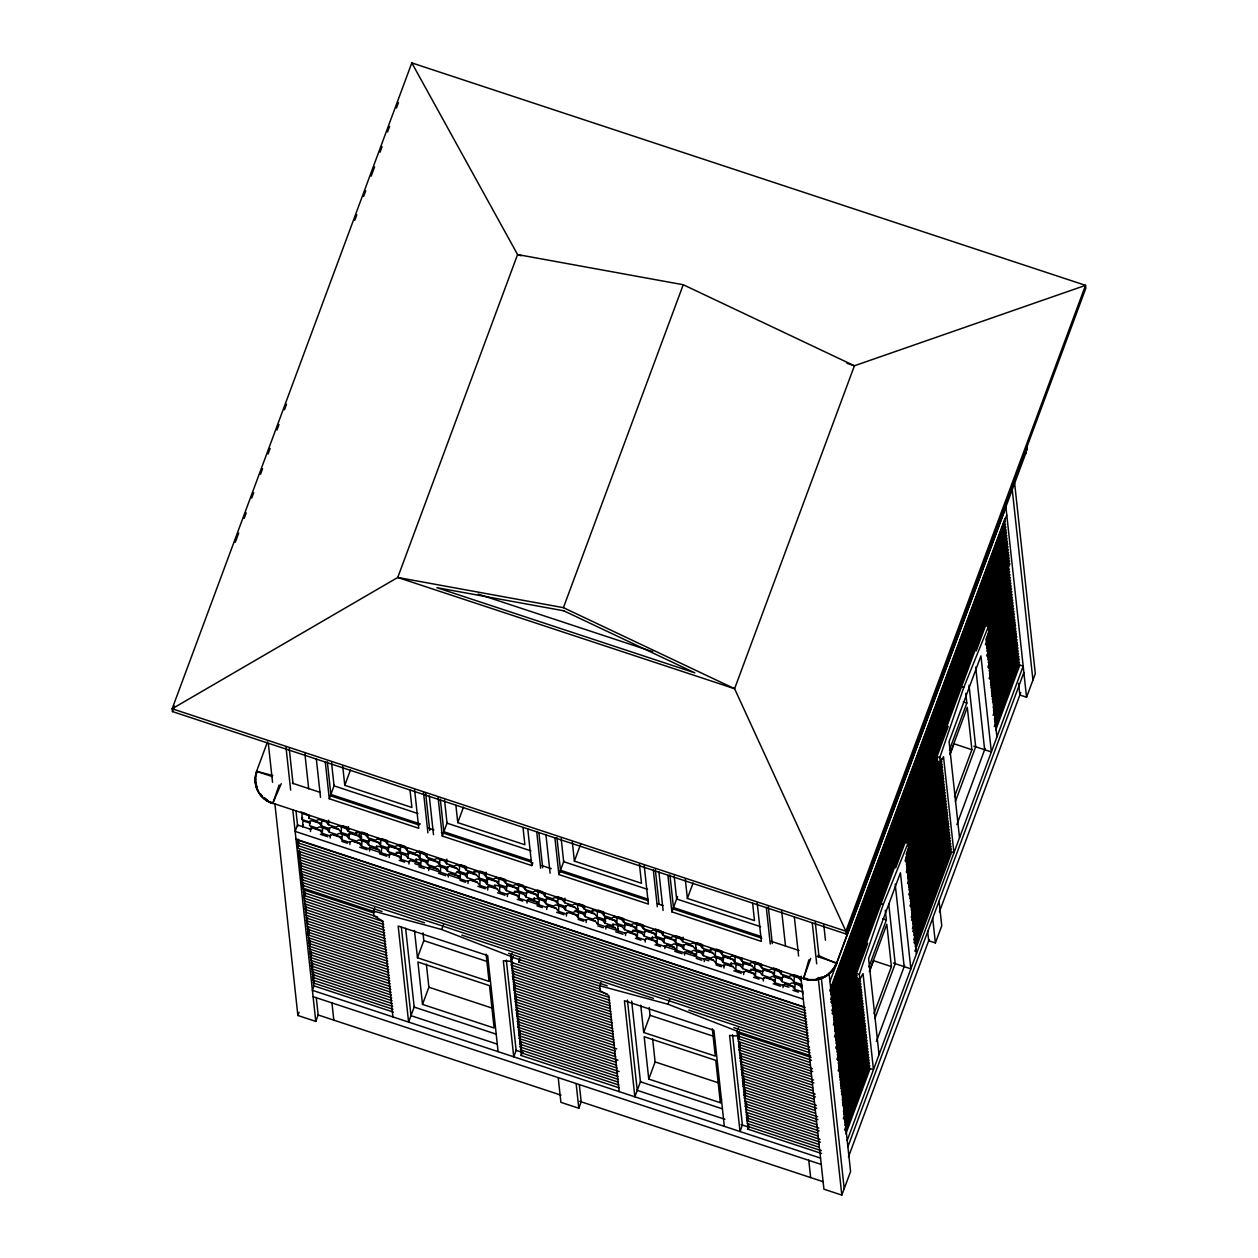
<?xml version="1.0" encoding="UTF-8"?>
<svg xmlns="http://www.w3.org/2000/svg" width="1258" height="1258" viewBox="0 0 1258 1258"><rect width="100%" height="100%" fill="white"/><g stroke="black" fill="none" stroke-linecap="round" stroke-linejoin="round"><path stroke-width="1.5" d="M801.393 984.401L794.018 981.963L791.659 979.133L784.284 976.695L781.705 977.906L774.33 975.469L771.972 972.623L764.597 970.185L762.018 971.396L754.643 968.959L752.284 966.128L744.909 963.691L742.33 964.902L734.955 962.464L732.596 959.618L725.221 957.181L722.642 958.392L715.267 955.954L712.909 953.124L705.534 950.686L702.955 951.897L695.58 949.46L693.221 946.629L685.846 944.192L683.267 945.403L675.892 942.965L673.533 940.119L666.158 937.682L663.579 938.893L656.204 936.455L653.846 933.625L646.47 931.187L643.892 932.398L636.517 929.961L634.158 927.115L626.783 924.677L624.204 925.888L616.829 923.451L614.47 920.62L607.079 918.183L604.516 919.394L597.141 916.956L594.782 914.126L587.392 911.688L584.828 912.899L577.453 910.462L575.095 907.616L567.704 905.178L565.141 906.389L557.75 903.952L555.407 901.121L548.016 898.684L545.453 899.895L538.062 897.457L535.719 894.611L528.329 892.174L525.765 893.384L518.375 890.947L516.032 888.117L508.641 885.679L506.078 886.89L498.687 884.453L496.344 881.622L488.953 879.185L486.39 880.396L478.999 877.958L476.656 875.112L469.265 872.675L466.702 873.885L459.312 871.448L456.969 868.618L449.578 866.18L447.015 867.391L439.624 864.954L437.281 862.107L429.89 859.67L427.327 860.881L419.936 858.443L417.593 855.613L410.202 853.176L407.639 854.386L400.248 851.949L397.905 849.103L390.515 846.665L387.951 847.892L380.561 845.439L378.218 842.608L370.827 840.171L368.264 841.382L360.873 838.944L358.514 836.114L351.139 833.677L348.576 834.887L341.185 832.45L338.827 829.604L331.452 827.166L328.888 828.377L321.498 825.94L319.139 823.109L311.764 820.672L309.185 821.883L301.81 819.445L302.14 813.376L309.295 815.734M801.252 976.192L801 980.753L798.657 977.906L791.266 975.469L788.703 976.68L781.312 974.242L778.969 971.412L771.579 968.975L769.015 970.185L761.625 967.748L759.282 964.902L751.891 962.464L749.328 963.691L741.937 961.238L739.594 958.407L732.203 955.97L729.64 957.181L722.249 954.743L719.89 951.913L712.515 949.475L709.952 950.686L702.562 948.249L700.203 945.403L692.828 942.965L690.249 944.176L682.874 941.739L680.515 938.908L673.14 936.471L670.561 937.682L663.186 935.244L660.827 932.398L653.452 929.961L650.873 931.172L643.498 928.734L641.14 925.904L633.765 923.466L631.186 924.677L623.811 922.24L621.452 919.409L614.077 916.972L611.498 918.183L604.123 915.745L601.764 912.899L594.389 910.462L591.81 911.673L584.435 909.235L582.077 906.405L574.702 903.967L572.123 905.178L564.748 902.741L562.389 899.895L555.014 897.457L552.435 898.668L545.06 896.231L542.701 893.4L535.326 890.963L532.747 892.174L525.372 889.736L523.014 886.906L515.638 884.468L513.06 885.679L505.685 883.242L503.326 880.396L495.951 877.958L493.372 879.169L485.997 876.732L483.638 873.901L476.247 871.464L473.684 872.675L466.309 870.237L463.95 867.391L456.56 864.954L453.996 866.164L446.606 863.727L444.263 860.897L436.872 858.459L434.309 859.67L426.918 857.233L424.575 854.402L417.184 851.965L414.621 853.176L407.23 850.738L404.887 847.892L397.497 845.455L394.933 846.665L387.543 844.228L385.2 841.398L377.809 838.96L375.246 840.171L367.855 837.734L365.512 834.887L358.121 832.45L355.558 833.661L348.167 831.224L345.824 828.393L338.433 825.956L335.87 827.166L328.48 824.729L326.137 821.883L318.746 819.445L316.183 820.672L308.792 818.219L308.965 815.184M309.845 821.081L309.594 825.641L316.985 828.079L319.548 826.868L326.938 829.305L329.281 832.151L336.672 834.589L339.235 833.378L346.626 835.815L348.985 838.646L356.36 841.083L358.923 839.872L366.314 842.31L368.673 845.14L376.048 847.577L378.627 846.367L386.002 848.804L388.36 851.65L395.735 854.088L398.314 852.877L405.689 855.314L408.048 858.145L415.423 860.582L418.002 859.371L425.377 861.809L427.736 864.655L435.111 867.092L437.69 865.881L445.065 868.319L447.423 871.149L454.798 873.587L457.377 872.376L464.752 874.813L467.111 877.644L474.486 880.081L477.065 878.87L484.44 881.308L486.799 884.154L494.174 886.591L496.753 885.38L504.128 887.818L506.487 890.648L513.862 893.086L516.44 891.875L523.815 894.312L526.174 897.158L533.549 899.596L536.128 898.385L543.503 900.822L545.862 903.653L553.237 906.09L555.816 904.879L563.191 907.317L565.55 910.147L572.925 912.585L575.504 911.374L582.879 913.811L585.237 916.657L592.628 919.095L595.191 917.884L602.566 920.321L604.925 923.152L612.316 925.589L614.879 924.378L622.27 926.816L624.613 929.662L632.003 932.099L634.567 930.889L641.957 933.326L644.3 936.156L651.691 938.594L654.254 937.383L661.645 939.82L663.988 942.651L671.379 945.104L673.942 943.877L681.333 946.315L683.676 949.161L691.067 951.598L693.63 950.388L701.02 952.825L703.364 955.655L710.754 958.093L713.317 956.882L720.708 959.319L723.051 962.166L730.442 964.603L733.005 963.392L740.396 965.83L742.739 968.66L750.13 971.097L752.693 969.887L760.084 972.324L762.427 975.17L769.817 977.608L772.381 976.397L779.771 978.834L782.114 981.665L789.505 984.102L792.068 982.891L799.459 985.329L801.802 988.159L801.975 985.124M310.49 831.538L310.647 828.503M321.498 825.94L321.828 819.87L327.19 821.647M426.446 861.557L421.068 859.796L420.738 865.866L418.395 863.035L411.004 860.598L408.441 861.809L401.05 859.371L398.707 856.525L391.317 854.088L388.753 855.298L361.675 846.367L359.332 843.52L351.941 841.083L349.378 842.294L341.987 839.857L339.644 837.026L332.254 834.589L329.69 835.799L322.3 833.362L322.63 827.292L327.992 829.053M328.48 824.729L328.731 820.169M329.281 832.151L329.533 827.591M330.178 838.048L330.335 835.013M341.185 832.45L341.516 826.364L348.67 828.739M341.987 839.857L342.318 833.787L347.68 835.564M348.419 826.679L348.167 831.224L348.969 829.321M348.985 838.646L349.221 834.085M349.866 844.543L350.023 841.508M361.203 832.875L360.873 838.944L361.675 837.042M361.675 846.367L362.005 840.297L367.383 842.058M367.855 837.734L368.028 834.699M368.673 845.14L368.987 839.07M369.553 851.037L369.71 848.002M380.561 845.439L380.891 839.369L377.306 838.19M381.693 846.791L381.363 852.861L379.02 850.031L371.629 847.593L369.066 848.804L369.868 846.901M387.543 844.228L387.716 841.193M388.36 851.65L388.675 845.58M389.241 857.547L389.493 852.987M400.248 851.949L400.579 845.879L405.941 847.64M401.05 859.371L401.381 853.286M407.23 850.738L407.403 847.688M408.048 858.145L408.363 852.075L419.103 855.613M408.929 864.042L409.086 861.007M419.936 858.443L420.266 852.374L425.629 854.151M426.918 857.233L427.091 854.198M427.736 864.655L427.972 860.095M428.616 870.552L428.789 867.517M439.624 864.954L439.954 858.884L445.316 860.645M446.606 863.727L446.857 859.183M447.423 871.149L447.659 866.589M448.304 877.046L448.477 874.011M459.312 871.448L459.642 865.378L466.797 867.737M460.444 872.8L460.129 878.87L457.77 876.024L450.38 873.587L447.817 874.797M466.309 870.237L466.466 867.202M467.111 877.644L467.347 873.099M467.992 883.541L468.165 880.506M478.999 877.958L479.329 871.873M544.572 900.571L539.195 898.794L538.88 904.864L536.521 902.033L529.146 899.596L526.567 900.807L519.192 898.369L516.834 895.539L509.459 893.101L506.88 894.312L499.505 891.875L497.146 889.029L489.755 886.591L487.192 887.802L479.817 885.365L480.131 879.295L485.509 881.072M485.997 876.732L486.233 872.187M487.129 878.084L486.799 884.154L487.601 882.251M487.679 890.051L487.852 887.016M498.687 884.453L499.017 878.383L495.432 877.203M499.505 891.875L499.819 885.789M505.685 883.242L505.842 880.191M506.487 890.648L506.817 884.578M507.367 896.545L507.54 893.51M518.375 890.947L518.705 884.877L524.083 886.654M519.192 898.369L519.507 892.299M525.372 889.736L525.529 886.701M526.174 897.158L526.41 892.598M527.055 903.055L527.228 900.02M538.062 897.457L538.393 891.387L543.77 893.149M545.06 896.231L545.217 893.196M545.862 903.653L546.114 899.093M546.743 909.55L546.916 906.515M557.75 903.952L558.08 897.882L563.458 899.659M603.636 920.07L598.273 918.293L597.943 924.378L595.584 921.532L588.209 919.095L585.63 920.306L578.255 917.868L575.897 915.038L568.522 912.6L565.943 913.811L558.568 911.374L558.882 905.304L564.26 907.065M564.748 902.741L564.984 898.181M565.55 910.147L565.801 905.603M566.43 916.06L566.603 913.009M578.255 917.868L578.586 911.798M584.435 909.235L584.593 906.2M585.237 916.657L585.489 912.097M586.118 922.554L586.291 919.519M597.141 916.956L597.456 910.886M604.123 915.745L604.28 912.71M605.255 917.082L604.925 923.152L605.727 921.249M605.806 929.049L605.979 926.014M616.829 923.451L617.143 917.381L613.574 916.201M605.318 926.816L607.897 925.605L615.272 928.042L617.631 930.873L617.961 924.803M623.811 922.24L623.968 919.205M624.613 929.662L624.943 923.576M625.509 935.559L625.666 932.524M636.517 929.961L636.831 923.891L642.209 925.652M708.883 960.798L657.006 943.877L654.647 941.031L647.272 938.594L644.694 939.805L637.319 937.367L637.649 931.297M643.498 928.734L643.656 925.699M644.3 936.156L644.552 931.596M645.197 942.053L645.354 939.018M656.204 936.455L656.519 930.385L661.897 932.162M657.006 943.877L657.336 937.808L662.699 939.569M663.186 935.244L663.343 932.209M663.988 942.651L664.24 938.106M664.884 948.563L665.042 945.513M675.892 942.965L676.206 936.88L681.584 938.657M682.874 941.739L683.125 937.194M683.676 949.161L683.927 944.601M684.572 955.058L684.729 952.023M696.712 950.796L696.382 956.882L694.023 954.036L686.648 951.598L684.069 952.809M702.562 948.249L702.719 945.214M703.364 955.655L703.615 951.111M704.26 961.552L704.417 958.517M715.267 955.954L715.598 949.884M788.923 987.215L775.132 982.875L772.789 980.045L765.399 977.608L762.835 978.818L755.445 976.381L753.102 973.535L745.711 971.097L743.148 972.324L735.757 969.871L733.398 967.04L726.023 964.603L723.46 965.814L716.069 963.376L716.4 957.307L723.554 959.665M722.249 954.743L722.406 951.708M723.051 962.166L723.381 956.096M723.948 968.062L724.183 963.502M734.955 962.464L735.285 956.395L731.7 955.199M735.757 969.871L736.087 963.801M741.937 961.238L742.094 958.203M742.739 968.66L743.069 962.59M743.635 974.557L743.793 971.522M754.643 968.959L754.973 962.889M755.445 976.381L755.775 970.311M761.625 967.748L761.798 964.713M762.427 975.17L762.678 970.61M763.323 981.067L763.48 978.032M774.33 975.469L774.661 969.383L780.023 971.16M775.132 982.875L775.463 976.806L780.825 978.582M781.312 974.242L781.485 971.207M782.114 981.665L782.366 977.104M783.011 987.561L783.168 984.527M794.018 981.963L794.348 975.894L799.711 977.67M802.211 991.823L794.82 989.386L795.15 983.316L800.513 985.077M802.698 994.056L802.856 991.021M257.23 772.145L256.742 771.296L272.829 775.588M303.665 885.097L303.005 889.642L373.547 912.931M303.76 889.437L303.32 892.457L377.573 916.988M383.454 921.642L303.618 895.287L304.059 892.268M383.753 924.473L303.933 898.118L304.813 892.064L304.232 900.932L384.067 927.303M304.986 900.744L304.546 903.763L384.366 930.118M305.285 903.559L304.845 906.593L384.681 932.949M384.979 935.779L305.159 909.408L305.6 906.389M306.433 910.525L305.773 915.069L385.593 941.424M306.512 914.865L306.071 917.884L385.907 944.255M386.206 947.07L306.386 920.714L306.826 917.695M307.66 921.831L306.999 926.36L386.819 952.731M307.738 926.171L307.298 929.19L387.134 955.545M387.433 958.376L307.612 932.021L308.053 929.002M387.747 961.206L307.911 934.836L308.808 928.797L307.612 932.021M308.886 933.137L308.226 937.666L388.046 964.021M308.981 937.477L308.524 940.497L388.36 966.852M388.659 969.682L308.839 943.311L309.279 940.292M388.974 972.497L309.138 946.142L310.034 940.103L308.839 943.311M310.113 944.428L309.452 948.972L389.272 975.327M310.207 948.768L309.751 951.787L389.587 978.158M389.901 980.973L310.066 954.618L310.506 951.598M390.2 983.803L310.364 957.448L311.261 951.394L310.066 954.618M311.339 955.734L310.679 960.263L390.515 986.634M311.434 960.074L310.993 963.093L390.813 989.448M391.128 992.279L311.292 965.924L311.732 962.905M391.427 995.109L311.607 968.739L312.487 962.7L311.292 965.924M312.566 967.04L311.905 971.569L391.741 997.924M312.88 969.871L312.22 974.4L392.04 1000.755M392.354 1003.585L312.519 977.214L312.959 974.195M392.653 1006.4L312.833 980.045L313.714 974.006L312.519 977.214M313.792 978.347L313.132 982.875L392.968 1009.23M314.107 981.161L313.446 985.69L393.267 1012.061M738.069 1032.849L737.628 1035.869L811.457 1060.242M809.916 1062.46L737.943 1038.699L738.603 1034.155M738.996 1041.325L738.556 1044.344L812.385 1068.718M812.684 1071.549L738.855 1047.175L739.295 1044.14M811.158 1073.766L739.169 1049.99L740.05 1043.951L739.468 1052.82L811.457 1076.581M740.223 1052.616L739.783 1055.651L813.611 1080.024M813.91 1082.855L740.081 1058.465L740.522 1055.446M812.385 1085.072L740.396 1061.296L741.276 1055.258L740.695 1064.126L812.684 1087.887M741.67 1062.412L741.009 1066.941L812.998 1090.717M815.153 1094.145L741.308 1069.772L741.764 1066.753M815.451 1096.976L741.622 1072.602L742.503 1066.548L741.921 1075.417L813.91 1099.193M742.896 1073.719L742.236 1078.248L814.225 1102.024M816.379 1105.452L742.534 1081.078L742.991 1078.059M816.678 1108.282L742.849 1083.893L743.73 1077.854L743.148 1086.723L815.137 1110.5M744.123 1085.009L743.462 1089.554L815.451 1113.314M817.606 1116.758L743.777 1092.369L744.217 1089.349M817.904 1119.573L744.076 1095.199L744.956 1089.161L744.39 1098.03L816.363 1121.79M745.349 1096.316L744.689 1100.844L816.678 1124.621M745.444 1100.656L745.003 1103.675L818.832 1128.049M819.131 1130.879L745.302 1106.505L745.963 1101.977M817.59 1133.096L745.617 1109.32L746.497 1103.282L745.302 1106.505M746.576 1107.622L745.915 1112.151L817.904 1135.927M746.67 1111.962L746.23 1114.981L820.059 1139.355M820.358 1142.185L746.529 1117.796L747.189 1113.267M818.816 1144.403L746.843 1120.626L747.724 1114.588L746.529 1117.796M747.818 1118.928L747.142 1123.457L819.131 1147.217M747.897 1123.252L747.456 1126.272L821.285 1150.661M821.584 1153.476L747.755 1129.102L748.431 1124.573M748.51 1128.913L748.95 1125.879L747.755 1129.102M805.545 1010.457L297.391 842.671L298.036 839.117M805.843 1013.288L297.69 845.502L298.665 840.171M298.649 844.763L298.004 848.332L806.158 1016.118M806.771 1021.763L298.618 853.978L299.262 850.424M807.07 1024.594L298.932 856.808L299.891 851.462M807.384 1027.409L299.231 859.623L299.876 856.069M300.175 858.9L299.546 862.453L807.683 1030.239M807.998 1033.07L299.844 865.284L300.489 861.73M808.296 1035.884L300.159 868.099L301.118 862.768M808.611 1038.715L300.458 870.929L301.417 865.598M301.401 870.206L300.772 873.76L808.91 1041.545M807.369 1043.747L301.071 876.574L301.716 873.021M809.523 1047.191L301.385 879.405L302.345 874.074M424.544 922.79L301.684 882.235L302.643 876.889M302.643 881.496L301.999 885.05L382.039 911.484M374.9 911.846L302.297 887.881L302.942 884.327M511.943 956.898L510.984 962.228L607.174 993.993M609.328 997.437L511.298 965.059L511.927 961.505M609.627 1000.252L511.597 967.889L512.556 962.543M512.541 967.15L511.912 970.704L609.941 1003.082M512.855 969.981L512.21 973.535L610.24 1005.913M610.555 1008.727L512.525 976.365L513.154 972.811M610.853 1011.558L512.824 979.18L513.783 973.849M513.783 978.457L513.138 982.011L611.168 1014.388M514.082 981.287L513.437 984.841L611.467 1017.203M611.781 1020.034L513.751 987.656L514.396 984.102M600.443 989.055L518.941 962.134L519.57 958.58M612.096 1022.864L514.05 990.486L515.025 985.156M515.009 989.763L514.365 993.317L612.394 1025.679M515.308 992.578L514.664 996.147L612.709 1028.509M613.008 1031.34L514.978 998.962L515.623 995.408M613.322 1034.155L515.277 1001.793L516.252 996.446M613.621 1036.985L515.591 1004.623L516.551 999.277M516.535 1003.884L515.89 1007.438L613.935 1039.816M614.234 1042.63L516.205 1010.268L516.849 1006.715M614.549 1045.461L516.503 1013.099L517.478 1007.752M616.703 1048.905L516.818 1015.914L517.777 1010.583M517.761 1015.19L517.117 1018.744L615.162 1051.106M615.461 1053.937L517.431 1021.575L518.076 1018.005M615.775 1056.767L517.73 1024.389L518.705 1019.059M617.93 1060.195L518.044 1027.22L519.004 1021.889M518.988 1026.481L518.343 1030.05L616.389 1062.412M616.687 1065.243L518.658 1032.865L519.302 1029.311M617.002 1068.058L518.972 1035.696L519.931 1030.365M619.156 1071.502L519.271 1038.526L520.23 1033.18M520.214 1037.787L519.585 1041.341L617.615 1073.719M617.914 1076.534L519.884 1044.171L520.529 1040.618M618.228 1079.364L520.199 1047.002L521.158 1041.655M618.527 1082.195L520.498 1049.817L521.457 1044.486M521.441 1049.093L520.812 1052.647L618.842 1085.009M619.14 1087.84L521.111 1055.478L521.755 1051.908M1024.515 453.949L1025.553 453.195A26.135 24.94 -6.2 0 0 1027.015 446.826M808.91 959.807L803.532 978.755A25.726 24.547 -6.2 0 0 836.491 963.549L818.03 955.294M856.509 978.284L859.859 979.384L859.324 974.447L883.289 904.36L908.182 842.797L904.817 841.681M936.99 761.389L940.339 762.49L939.805 757.552L963.77 687.466L988.662 625.902L985.297 624.786M411.822 62.9L172.157 708.757L172.472 711.588L846.178 934.034L1085.843 288.176L1085.528 285.346L411.822 62.9L517.573 254.556L521.299 255.783M172.472 711.588L174.516 706.068M235.293 542.292L238.706 533.093M244.162 518.375L246.206 512.855M251.679 498.137L253.723 492.617M260.548 474.219L262.592 468.699M268.064 453.981L270.108 448.461M276.933 430.047L278.977 424.528M284.45 409.809L286.494 404.29M354.772 220.292L356.816 214.772M363.641 196.374L365.701 190.854M371.157 176.136L374.57 166.921M380.042 152.202L382.086 146.683M387.543 131.964L389.587 126.445M396.427 108.046L398.471 102.527M257.387 772.522A4.199 1.132 20.4 0 1 256.553 771.374L267.482 741.921M279.15 784.945L272.813 803.327L269.731 802.069A25.364 24.201 -6.2 0 1 264.306 798.515M297.391 842.671L298.445 839.825M297.69 845.502L298.759 842.64M298.618 853.978L299.671 851.116M298.932 856.808L299.986 853.946M299.231 859.623L300.3 856.777M299.844 865.284L300.914 862.422M300.159 868.099L301.212 865.252M300.458 870.929L301.527 868.067M414.605 789.851L418.772 828.283L329.281 798.736L334.282 785.244M301.071 876.574L302.14 873.728M301.385 879.405L302.439 876.543M301.684 882.235L302.753 879.373M302.297 887.881L303.367 885.019M303.618 895.287L304.813 892.064M410.029 790.228L411.901 807.479L344.786 785.322L350.51 769.88M303.933 898.118L305.128 894.894M305.159 909.408L306.354 906.2L305.458 912.239L385.294 938.594M306.386 920.714L307.581 917.491L306.685 923.545L386.521 949.9M307.911 934.836L309.106 931.628M309.138 946.142L310.333 942.918M310.364 957.448L311.559 954.224M311.607 968.739L312.786 965.531M316.261 997.484L318.164 1014.97L315.774 1021.402L297.879 1015.489L299.074 1012.281M312.833 980.045L314.028 976.821M314.186 985.501L312.409 990.329L820.546 1158.115M392.936 1016.92L382.511 920.856L374.019 916.013L373.484 911.075L374.68 907.851M532.826 862.721L531.757 865.583L442.266 836.035L447.266 822.559M523.014 827.528L524.885 844.778L457.77 822.622L463.494 807.18M486.075 954.099L489.048 981.397L417.452 957.763L423.82 940.607L422.971 932.807M373.484 911.075L441.684 929.489L443.476 924.661M414.401 1006.463L408.598 1022.094L398.173 926.03L487.664 955.577L498.105 1051.641M563.411 607.661L734.593 688.708L845.879 931.203L172.157 708.757L397.748 577.469L563.411 607.661L683.236 284.733L854.418 365.779L1085.528 285.346L845.879 931.203L846.178 934.034M422.515 1004.387L417.908 962.008L489.504 985.643L494.111 1028.022L422.515 1004.387L428.884 987.231L426.368 964.115M506.329 960.074L516.142 1050.383L513.751 1056.814L503.326 960.75L511.346 961.364L510.811 956.41L512.006 953.202M511.346 961.364L513.138 956.536M511.298 965.059L512.352 962.197M511.597 967.889L512.666 965.028M512.525 976.365L513.579 973.503M512.824 979.18L513.893 976.334M518.941 962.134L519.994 959.272M513.751 987.656L514.805 984.81M514.05 990.486L515.12 987.624M644.206 865.661L648.389 904.093L558.882 874.546L563.899 861.054M514.978 998.962L516.032 996.1M515.277 1001.793L516.346 998.931M515.591 1004.623L516.645 1001.761M516.205 1010.268L517.258 1007.406M516.503 1013.099L517.573 1010.237M516.818 1015.914L517.871 1013.052M639.426 864.12L641.517 883.289L574.387 861.132L580.756 843.976M517.431 1021.575L518.485 1018.713M517.73 1024.389L518.799 1021.527M518.044 1027.22L519.098 1024.358M518.658 1032.865L519.711 1030.003M518.972 1035.696L520.026 1032.834M519.271 1038.526L520.34 1035.664M519.884 1044.171L520.954 1041.31M520.199 1047.002L521.252 1044.14M520.498 1049.817L521.567 1046.955M521.111 1055.478L522.18 1052.616M619.188 1091.63L608.762 995.565L600.27 990.722L599.736 985.769L600.931 982.561M558.222 1077.619L560.895 1102.338L578.806 1108.251L581.196 1101.819L579.325 1084.71M757.19 902.977L761.373 941.393L671.866 911.846L677.559 896.529M752.614 903.338L754.501 920.604L687.371 898.432L693.111 882.99M712.327 1028.792L715.283 1056.107L643.703 1032.472L650.056 1015.316L649.222 1007.501M599.736 985.769L667.935 1004.199L669.728 999.371M640.652 1081.172L634.85 1096.803L624.424 1000.739L713.915 1030.286L724.341 1126.35M721.62 1099.288L720.347 1102.731L648.766 1079.081L655.119 1061.925L652.619 1038.809M732.581 1034.784L742.393 1125.077L740.003 1131.524L729.577 1035.46L737.597 1036.057L737.062 1031.12L738.257 1027.896M737.597 1036.057L739.389 1031.23M737.943 1038.699L739.138 1035.476L738.242 1041.514L810.231 1065.29M738.855 1047.175L740.05 1043.951M739.169 1049.99L740.364 1046.782M740.081 1058.465L741.276 1055.258M740.396 1061.296L741.591 1058.072M741.308 1069.772L742.503 1066.548M741.622 1072.602L742.818 1069.379M741.921 1075.417L743.116 1072.209M742.534 1081.078L743.73 1077.854M742.849 1083.893L744.044 1080.685M743.148 1086.723L744.343 1083.5M743.777 1092.369L744.956 1089.161M744.076 1095.199L745.271 1091.975M744.39 1098.03L745.569 1094.806M745.617 1109.32L746.812 1106.112M746.843 1120.626L748.038 1117.403M810.718 958.423L803.39 978.63L804.004 978.048M836.035 963.597A4.199 1.132 20.4 0 0 836.664 962.92L1025.82 453.147A4.199 1.132 20.4 0 1 1024.814 453.839M829.934 981.507L1005.928 507.226M829.682 990.927L1004.985 518.5M830.783 989.275L1006.762 515.009M830.673 991.917L1005.299 521.331M830.988 994.748L1005.598 524.146M830.61 999.418L1005.913 526.976M830.909 1002.233L1006.211 529.807M831.9 1003.224L1006.526 532.621L1004.136 530.483M832.214 1006.054L1006.825 535.452M831.837 1010.709L1007.139 538.282M832.136 1013.539L1007.454 541.097M833.126 1014.53L1007.752 543.928L1005.362 541.773M833.441 1017.345L1008.067 546.758M833.74 1020.175L1008.366 549.573M833.378 1024.845L1008.68 552.404M834.353 1025.82L1008.979 555.234L1006.589 553.08M834.667 1028.651L1009.293 558.049M834.966 1031.481L867.721 943.233M895.68 867.878L948.202 726.322M976.177 650.952L1009.592 560.879M834.447 1036.796L857.107 975.485M906.216 843.127L937.603 758.558M986.712 626.201L1009.907 563.71M835.438 1037.819L857.657 977.922M907.741 842.656L938.028 761.043M987.845 627.066L1009.403 568.993M835.737 1040.633L858.632 978.928M907.867 846.005L939.223 761.467M988.159 629.881L1009.702 571.808M836.051 1043.464L860.283 978.126M906.122 854.339L941.582 758.778M985.769 639.976L1010.017 574.639M905.068 860.849L941.896 761.609M835.674 1048.103L860.598 980.957M985.407 644.615L1010.316 577.469M906.059 861.824L942.195 764.439L939.805 762.285M836.664 1049.109L860.897 983.787M986.382 645.621L1010.63 580.284M836.963 1051.94L861.211 986.602M906.358 864.655L942.509 767.254L940.119 765.1M986.681 648.452L1010.929 583.114M868.916 966.946L886.355 919.975L885.286 910.226M949.413 750.051L966.836 703.096L965.767 693.331M837.278 1054.77L861.51 989.433M906.672 867.485L942.808 770.085M986.995 651.267L1011.243 585.945M869.388 971.176L886.811 924.221L891.419 966.6L873.995 1013.555M949.869 754.281L967.292 707.326L971.899 749.705L954.476 796.66M836.9 1059.409L861.824 992.263L859.387 989.637M869.498 971.522L873.508 960.687L891.419 966.6M906.295 872.14L943.123 772.915M949.979 754.627L954.004 743.793L971.899 749.705M986.634 655.921L1011.542 588.76M837.891 1060.415L862.123 995.078M907.285 873.131L943.421 775.73L941.031 773.576M987.609 656.928L1011.857 591.59M838.19 1063.246L862.438 997.909M907.584 875.961L943.736 778.56L941.346 776.406M987.923 659.742L1012.155 594.421M907.899 878.776L944.035 781.391M838.504 1066.061L862.752 1000.739M988.222 662.573L1012.47 597.236M907.521 883.446L944.349 784.206M838.127 1070.715L863.051 1003.554L860.614 1000.943M987.86 667.212L1012.769 600.066M839.117 1071.722L863.365 1006.384M908.512 884.437L944.648 787.036M988.835 668.234L1013.083 602.896M839.416 1074.536L863.664 1009.215M908.811 887.252L944.962 789.867L942.572 787.712M989.15 671.049L1013.382 605.711M839.731 1077.367L863.979 1012.03M909.125 890.082L945.261 792.682M989.448 673.879L1013.696 608.542M840.03 1080.197L864.277 1014.86L861.84 1012.234M908.748 894.753L945.576 795.512M989.087 678.518L1013.995 611.372M909.738 895.727L945.874 798.343M840.344 1083.012L864.592 1017.691M990.062 679.524L1014.31 614.187L1011.872 611.577M910.037 898.558L946.189 801.157L943.799 799.003M840.643 1085.843L864.891 1020.505M990.376 682.355L1014.608 617.018M910.352 901.388L946.488 803.988M840.957 1088.673L865.205 1023.336M990.675 685.185L1014.923 619.848M841.256 1091.504L865.504 1026.166L863.067 1023.54M909.974 906.043L946.802 806.818M990.99 688L1015.222 622.663L1012.784 620.052M841.571 1094.318L865.819 1028.981M910.965 907.034L947.101 809.633M991.288 690.831L1015.536 625.493L1013.099 622.867M842.545 1095.325L866.117 1031.812M911.279 909.864L947.416 812.464L945.025 810.309M991.603 693.661L1015.835 628.324M842.184 1099.979L866.432 1034.642M911.578 912.679L947.714 815.294L945.324 813.14M991.902 696.476L1016.15 631.139M911.201 917.349L948.029 818.109M842.498 1102.794L866.731 1037.457L864.293 1034.847M992.216 699.306L1016.448 633.969L1014.011 631.343M874.892 1018.43L895.209 963.675L888.746 904.109M911.515 920.18L948.328 820.939M955.372 801.535L975.689 746.78L969.022 685.296M842.797 1105.625L867.045 1040.287M992.515 702.137L1016.763 636.8L1014.325 634.174M843.772 1106.631L867.344 1043.118M912.506 921.155L948.642 823.77L946.252 821.616M993.505 703.143L1017.077 639.614M843.41 1111.27L867.658 1045.933M912.805 923.985L948.941 826.585L946.551 824.43M993.128 707.782L1017.376 642.445M843.725 1114.101L867.957 1048.763M912.427 928.656L949.255 829.415M993.443 710.613L1017.691 645.275L1015.237 642.649M843.347 1118.739L868.272 1051.594M912.742 931.47L949.57 832.246M993.081 715.252L1017.989 648.09L1015.552 645.48M913.733 932.461L949.869 835.06L947.478 832.906M844.338 1119.746L868.57 1054.408M994.732 714.45L1018.304 650.921M914.031 935.292L950.183 837.891L947.793 835.737M844.637 1122.576L868.885 1057.239M994.355 719.089L1018.603 653.751M913.654 939.946L950.482 840.721M844.951 1125.407L869.184 1060.069M994.669 721.903L1018.917 656.566M876.386 1041.467L904.612 965.421M956.866 824.572L985.093 748.494M844.574 1130.046L869.498 1062.884M913.968 942.777L950.796 843.536M994.307 726.542L1019.216 659.396L1016.779 656.77M845.565 1131.052L869.797 1065.715M914.959 943.767L951.095 846.367L948.705 844.212M995.959 725.74L1019.53 662.227M845.863 1133.883L870.111 1068.545M915.258 946.598L951.41 849.197L949.019 847.043M995.597 730.379L1019.829 665.042M914.88 951.252L951.708 852.012M847.2 1140.424L1023.194 666.158L1018.147 664.491M847.892 1146.793L1023.886 672.511M848.442 1156.967L929.127 939.522M939.38 911.893L1020.757 692.608M800.921 977.356L823.927 1189.187L841.822 1195.1L850.581 1171.513L829.038 973.283M927.649 931.219L928.671 940.732L935.386 942.95L941.755 925.794L939.066 901.074M1018.587 683.361L1019.845 695.014L1026.559 697.231L1035.318 673.643L1014.624 483.182M301.81 819.445L302.612 817.543M303.414 824.965L302.612 826.852L302.942 820.782L310.097 823.157M308.792 818.219L309.594 816.332M348.576 834.887L349.362 832.985M355.558 833.661L356.36 831.758M358.514 836.114L359.316 834.211M368.264 841.382L369.05 839.479M376.048 847.577L376.85 845.675M387.951 847.892L388.738 845.989M395.735 854.088L396.537 852.185M407.639 854.386L408.425 852.484M415.423 860.582L416.225 858.679M466.702 873.885L467.504 871.983M473.684 872.675L474.486 870.772M486.39 880.396L487.192 878.493M487.192 887.802L487.994 885.899M494.174 886.591L494.976 884.689M506.078 886.89L506.88 884.987M513.862 893.086L514.664 891.183M533.549 899.596L534.351 897.693M578.24 908.559L577.453 910.462L577.768 904.376L584.939 906.751M584.828 912.899L585.63 910.996M591.81 911.673L592.612 909.77M604.516 919.394L605.318 917.491M612.316 925.589L613.102 923.687M617.631 930.873L618.433 928.97M624.204 925.888L625.006 924.001M632.003 932.099L632.79 930.197M651.691 938.594L652.477 936.691M696.382 947.557L695.58 949.46L695.91 943.39L701.272 945.167M702.955 951.897L703.757 949.994M709.952 950.686L710.739 948.784M722.642 958.392L723.444 956.505M730.442 964.603L731.244 962.7M742.33 964.902L743.132 962.999M750.13 971.097L750.932 969.195M281.257 783.703L272.766 803.312M834.479 966.506L836.491 963.549M836.193 963.581L834.84 966.553A25.364 24.201 -6.2 0 1 806.881 979.322L803.548 978.614A25.962 24.783 -6.2 0 0 836.696 963.471M940.339 762.49L943.516 756.687L953.941 852.751L950.592 851.65M859.859 979.384L863.035 973.582L873.461 1069.646L868.429 1067.995M803.658 978.457L806.991 979.086M310.003 829.305L312.566 828.079L319.957 830.516L322.3 833.362M428.129 868.303L430.692 867.092L438.083 869.53L440.426 872.36L440.756 866.29L446.134 868.067M625.006 933.31L627.585 932.099L634.96 934.537L637.319 937.367M664.381 946.315L666.96 945.104L674.335 947.541L676.694 950.372L677.024 944.302L682.386 946.079M703.772 959.319L706.336 958.109L713.711 960.546L716.069 963.376M782.523 985.313L785.086 984.102L792.477 986.539L794.82 989.386M683.236 284.733L517.573 254.556L397.748 577.469L734.593 688.708L854.418 365.779L846.98 363.31M803.941 977.891L807.117 978.74M960.42 686.365L963.77 687.466M963.251 701.901L966.836 703.096M973.896 746.183L991.351 751.954L980.925 655.89L949.082 741.685L959.524 837.749M478.244 594.106L652.682 651.707M936.455 756.435L939.805 757.552M879.94 903.244L883.289 904.36M882.77 918.796L886.355 919.975M893.416 963.078L910.871 968.849L900.429 872.785L868.602 958.58L879.043 1054.629M417.955 813.564L334.062 785.857L331.562 762.804M530.939 850.864L447.046 823.172L444.546 800.119M647.571 889.375L563.663 861.667L561.162 838.614M760.555 926.674L676.647 898.983L674.146 875.93M420.376 823.99L330.87 794.443L327.332 761.782M531.489 860.676L443.854 831.742L440.316 799.082M648.106 899.187L560.486 870.253L556.932 837.592M761.09 936.487L673.47 907.553L669.916 874.892M256.553 771.374L272.373 776.595M292.343 783.184L320.287 792.414M329.596 795.496L419.008 825.012M428.333 828.094L433.916 829.934M441.369 832.403L530.782 861.919M541.962 865.614L551.271 868.68M558.725 871.149L648.137 900.665M657.447 903.747L663.045 905.587M672.354 908.669L761.766 938.185M771.075 941.267L799.019 950.482M817.323 956.536L836.664 962.92M855.975 973.33L859.324 974.447M301.008 812.023L306.543 813.847M342.223 825.641L347.758 827.465M361.911 832.136L367.446 833.96M381.599 838.646L387.134 840.47M399.446 844.527L404.982 846.367M419.134 851.037L424.669 852.861M460.349 864.639L465.9 866.479M480.037 871.149L485.588 872.973M499.725 877.644L505.276 879.468M517.573 883.541L523.108 885.365M537.26 890.035L542.796 891.859M556.948 896.545L562.483 898.369M578.491 903.653L584.026 905.477M598.179 910.147L603.714 911.971M617.867 916.657L623.402 918.482M635.699 922.539L643.09 924.976M655.387 929.049L660.937 930.873M675.074 935.543L680.625 937.367M696.617 942.651L702.153 944.475M716.305 949.161L721.84 950.985M753.841 961.552L761.216 963.99M773.528 968.047L779.064 969.871M793.216 974.541L798.751 976.381M599.248 911.468L602.834 912.663M717.375 950.482L720.96 951.661M751.388 961.71L760.335 964.666M313.509 820.751L320.664 823.109M333.197 827.261L338.559 829.022M351.092 833.158L360.04 836.114M370.78 839.668L379.727 842.624M390.467 846.162L399.415 849.119M428.05 858.569L438.79 862.123M451.323 866.259L456.701 868.036M469.218 872.171L476.389 874.53M488.906 878.666L497.869 881.622M508.594 885.176L517.557 888.132M526.504 891.073L537.245 894.627M546.192 897.583L556.932 901.121M569.449 905.257L574.827 907.034M587.36 911.169L594.515 913.544M607.048 917.68L615.995 920.636M626.736 924.174L635.683 927.13M644.631 930.087L655.371 933.625M664.318 936.581L675.059 940.135M687.591 944.271L692.954 946.047M705.486 950.183L712.641 952.542M725.174 956.678L734.122 959.634M744.862 963.188L752.017 965.546M762.757 969.085L773.497 972.638M782.445 975.595L791.392 978.551M397.811 852.106L404.966 854.481M456.874 871.605L465.822 874.562M515.937 891.12L523.092 893.479M575 910.619L583.948 913.575M634.063 930.118L641.218 932.477M698.505 951.394L702.074 952.573M752.19 969.132L759.36 971.49M310.726 826.993L321.466 830.532M333.999 834.667L341.154 837.026M353.687 841.177L360.842 843.536M371.582 847.074L378.752 849.449M391.269 853.584L400.233 856.541M410.957 860.079L419.92 863.035M428.868 865.991L437.815 868.948M452.125 873.681L459.296 876.04M471.813 880.175L477.191 881.952M489.724 886.088L496.879 888.447M509.411 892.582L518.359 895.539M529.099 899.093L538.047 902.049M546.994 904.989L555.942 907.946M570.267 912.679L577.422 915.038M589.955 919.173L595.317 920.95M607.85 925.086L615.005 927.46M627.538 931.596L636.485 934.552M647.225 938.091L656.173 941.047M666.913 944.601L674.068 946.96M688.393 951.693L695.548 954.051M708.081 958.187L713.443 959.964M725.976 964.1L733.131 966.459M745.664 970.594L754.611 973.55M765.351 977.104L774.299 980.045M785.039 983.599L793.987 986.555M310.553 829.274L297.517 824.965L295.143 831.396L803.28 999.182M414.794 863.68L467.504 881.308L470.067 880.097L477.458 882.534L479.817 885.365M528.329 901.184L546.255 907.301L548.834 906.09L556.209 908.528L558.568 911.374M597.204 923.922L625.116 933.137M320.365 834.29L327.74 836.727M341.893 841.398L347.428 843.222M359.741 847.294L367.116 849.732M379.429 853.789L386.804 856.226M399.116 860.283L404.651 862.123M418.804 866.793L424.339 868.618M438.492 873.288L445.867 875.725M460.019 880.396L465.554 882.235M477.867 886.292L485.242 888.73M497.555 892.787L504.945 895.224M517.242 899.297L522.778 901.121M536.93 905.791L542.465 907.631M556.618 912.302L564.009 914.739M578.161 919.409L583.696 921.233M597.849 925.904L603.384 927.728M615.681 931.801L623.072 934.238M635.369 938.295L640.904 940.135M655.056 944.805L660.592 946.629M674.744 951.3L682.135 953.737M696.287 958.407L701.822 960.247M715.975 964.917L721.51 966.742M733.807 970.799L741.198 973.236M753.511 977.309L759.046 979.133M773.198 983.803L780.573 986.241M792.886 990.313L798.421 992.137M295.976 839.165L804.129 1006.95M297.077 839.857L805.23 1007.642M298.303 851.147L806.457 1018.933M461.765 935.087L653.484 998.396M688.849 1010.064L809.837 1050.021M508.609 953.281L607.252 985.847M733.823 1027.644L810.136 1052.836M510.779 956.725L600.113 986.225M737.864 1031.702L810.451 1055.666M737.33 1033.038L811.158 1057.428M423.82 940.607L488.073 961.82M650.056 1015.316L714.308 1036.529M428.884 987.231L493.136 1008.444M655.119 1061.925L719.372 1083.138M496.218 1034.17L414.181 1007.076L405.626 928.31M722.454 1108.864L640.432 1081.786L631.658 1001.085M497.209 1044.124L410.989 1015.662L401.396 927.288M515.811 1050.273L523.265 1052.726M636.8 1090.214L724.875 1119.29M741.041 1124.636L748.479 1127.089M313.085 996.682L821.238 1164.468M317.724 1014.829L561.068 1095.168M579.686 1101.316L823.188 1181.718M667.935 1004.199L737.062 1031.12M441.684 929.489L510.811 956.41M269.951 801.865L273.002 803.107M1012.03 487.679L1032.928 680.075M1005.881 506.785L1026.559 697.231M988.662 625.902L989.197 630.84L986.492 640.872L996.918 736.936M975.673 667.117L984.637 749.737M932.697 918.23L935.386 942.95M908.182 842.797L908.716 847.735L906.012 857.767L916.437 953.831M895.193 884.012L904.156 966.631M823.77 924.693L825.452 940.245M815.294 922.413L819.084 957.401M821.207 976.837L844.212 1188.668M812.275 923.026L816.694 963.832M818.172 977.435L841.822 1195.1M794.364 917.113L798.594 955.986M781.721 911.327L785.527 946.315M808.752 1160.096L810.655 1177.582M768.308 906.876L772.286 943.594M766.295 907.301L770.273 944.019M720.347 1102.731L715.755 1060.352L644.159 1036.702L648.766 1079.081M685.296 879.263L687.371 898.432M667.904 875.348L671.866 911.846M658.893 871.841L663.092 910.493M655.324 869.577L659.098 904.36M653.311 870.001L657.289 906.719M640.731 1005.158L643.703 1032.472M627.428 1000.063L637.24 1090.356M572.311 841.964L574.387 861.132M554.92 838.032L558.882 874.546M576.117 1083.531L578.806 1108.251M545.909 834.541L550.108 873.194M538.911 833L542.685 867.784M536.694 831.491L540.673 868.209M527.794 829.085L531.757 865.583M455.899 805.372L457.77 822.622M438.099 797.603L442.266 836.035M429.293 796.031L433.491 834.683M425.707 793.767L429.701 830.469M423.49 792.257L427.909 832.827M414.48 930.448L417.452 957.763M342.711 766.138L344.786 785.322M325.319 762.222L329.281 798.736M316.308 758.731L320.507 797.368M304.908 753.888L308.697 788.876M331.923 1002.657L333.826 1020.144M289.246 748.714L293.035 783.703M295.992 810.907L297.69 826.459M286.006 747.378L290.661 790.134M292.768 809.57L315.774 1021.402M268.316 743.415L272.546 782.287M274.873 803.658L297.879 1015.489M272.42 803.327A26.182 24.971 -6.2 0 1 256.726 771.469M256.742 771.296A26.135 24.94 -6.2 0 0 272.42 803.091L803.312 978.394A26.135 24.94 -6.2 0 0 836.79 962.952M262.01 796.251A25.364 24.201 -6.2 0 1 260.044 793.719M257.23 788.011A25.364 24.201 -6.2 0 1 256.443 784.945M264.054 798.594A25.726 24.547 -6.2 0 0 272.672 803.469A25.962 24.783 -6.2 0 1 256.962 771.909M261.727 796.298A25.726 24.547 -6.2 0 1 259.73 793.735M258.11 790.936A25.726 24.547 -6.2 0 1 255.783 778.45M267.152 800.277A24.94 23.808 -6.2 0 1 264.605 798.358M262.34 796.125A24.94 23.808 -6.2 0 1 260.422 793.641M267.451 800.009A24.452 23.336 -6.2 0 1 264.951 798.138M1027.031 447.203A26.119 24.924 -6.2 0 1 1025.569 453.572M1026.905 447.376A25.962 24.783 -6.2 0 1 1025.443 453.729M1026.67 447.534A25.726 24.547 -6.2 0 1 1025.223 453.839M1026.339 447.675A25.364 24.201 -6.2 0 1 1025.852 450.82M832.796 969.195A24.94 23.808 -6.2 0 1 828.409 973.834M825.783 975.705A24.94 23.808 -6.2 0 1 816.725 979.164M813.486 979.542A24.94 23.808 -6.2 0 1 810.215 979.51M819.76 978.079A24.452 23.336 -6.2 0 1 816.646 978.834M563.741 610.79L436.888 587.675L694.841 672.841L563.741 610.79"/></g></svg>
